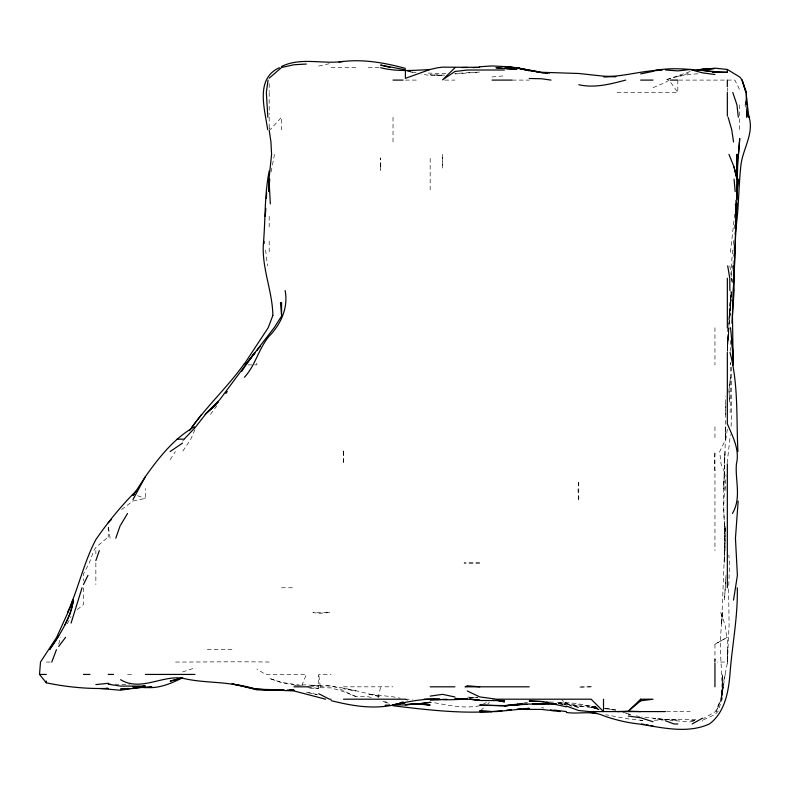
<?xml version="1.0" encoding="UTF-8"?>
<svg xmlns="http://www.w3.org/2000/svg" width="790" height="790" viewBox="0 0 790 790"><rect width="100%" height="100%" fill="white"/><g stroke="black" fill="none" stroke-linecap="round" stroke-linejoin="round"><path stroke-width="0.59" stroke-dasharray="3.95 2.96" d="M733.189 264.699L733.219 257.945M725.003 538.227L724.183 562.994L725.131 525.844L725.013 550.61C725.269 525.854 722.04 501.087 724.223 476.321L723.788 488.704L725.753 426.798L725.398 439.171L725.803 396.402M725.733 414.414L725.842 403.157M724.094 476.321L725.072 451.554L724.302 463.937M731.303 367.133L731.698 402.031L731.076 429.039M728.775 319.861L730.78 291.717M730.246 351.372L730.503 340.115M728.587 588.886L729.101 624.91L727.333 662.05L717.33 662.05M727.876 649.666L727.58 662.05L722.583 686.816M714.861 662.05L714.95 659.176L716.224 662.05M725.812 486.452L725.812 490.955M731.757 280.46L731.856 278.208M728.864 331.109L728.449 340.115L728.805 327.741L727.333 351.017L728.834 327.741L728.173 340.115M727.955 340.115L727.393 351.372L727.669 340.115L729.061 327.741L727.906 340.115L728.745 331.109M724.578 550.61L721.566 624.91L722.415 612.527L720.51 637.283L720.362 649.666L722.248 686.816L721.448 699.199L716.293 711.583L720.984 699.199L722.86 686.816L722.198 674.433L723.206 686.816L721.556 699.199L722.465 674.433L722.248 686.816L720.895 699.199L715.493 711.583L703.604 718.466M728.805 324.364L731.471 291.717M728.854 326.616L730.148 302.975L731.659 291.717L729.397 315.358M734.72 214.05L730.286 253.442M730.73 306.352L729.16 326.616M727.165 462.999L730.345 434.668M731.066 291.717L729.95 315.358L731.678 291.717L731.096 300.723M733.436 244.436L733.712 238.807M725.971 575.377L724.489 600.143L725.822 577.628M728.765 585.509L729.624 562.994L728.795 555.113M735.243 203.919L735.658 198.29M734.295 228.685L734.74 224.182M732.764 250.065L731.254 265.825L731.54 277.083M725.812 479.698C723.492 497.187 722.781 515.179 725.872 532.598M725.171 674.433L721.458 699.199L723.087 686.816L722.149 699.199L717.903 711.583L714.95 714.565L702.567 720.223M732.231 282.711L732.695 279.334M727.333 429.138L725.842 439.171L719.7 451.554L721.033 463.937L726.237 476.321M274.495 154.386L270.575 174.649M378.124 698.074L380.642 686.816M58.707 644.067L60.563 637.283M301.79 685.69L306.342 674.433L265.529 674.433L256.819 668.972M194.903 429.701L190.815 439.171L182.53 451.554M67.219 623.873L71.09 616.615M170.146 459.642L175.41 451.554M210.466 414.414L218.257 403.937M182.53 441.136L184.455 439.171M480.577 710.743L484.112 707.415M487.657 704.087L489.425 702.419M106.729 538.227L95.857 547.46L93.822 550.61L89.29 562.994L83.473 573.886L83.473 580.936M77.292 609.623L83.473 604.557L83.473 587.76M121.551 509.56L132.839 501.087M714.95 662.05L714.95 644.245L727.333 637.283L727.333 663.472M714.95 644.245L727.333 637.283M482.789 704.295L486.916 702.35M653.044 87.69L665.427 82.446L669.081 80.096L677.81 92.479L615.894 92.479M690.183 71.544L665.427 79.987L677.81 76.502L690.183 74.329L698.064 73.796M182.53 671.944L194.903 667.906M677.81 76.413L690.183 72.887M318.726 66.054L331.109 63.299M132.997 500.988L145.38 498.401L145.38 488.704M523.592 703.07L529.221 702.113M693.561 721.408L690.183 721.872L669.93 720.322M444.8 75.149L430.165 74.813L442.548 75.327L430.165 75.514L421.159 74.053M492.071 76.936L504.454 75.81M479.688 705.756C463.315 708.966 447.338 705.006 431.291 702.201M454.931 73.974L479.688 72.038L454.931 73.49M558.49 703.139C572.296 701.737 586.19 704.542 599.018 709.637M558.49 703.278L566.371 702.873L558.49 703.288M695.812 719.354L665.427 719.572L653.044 718.653L677.81 720.075L665.427 719.572L641.786 716.856M295.085 685.305L306.342 684.841L318.726 685.809L309.719 685.631C325.273 684.871 340.875 686.905 355.875 690.974L343.492 688.692L355.875 690.658L380.642 696.79L368.259 694.094L393.025 696.81L400.165 698.242M642.912 720.48L628.277 718.89L605.762 714.703M654.169 720.233L664.301 719.947M469.566 697.481L477.437 697.402M114.984 684.18L129.619 684.436M445.925 73.539L426.788 73.075M331.109 67.713L355.875 67.713M368.259 67.713L380.346 67.713M405.398 80.096L417.782 80.096M444.8 80.096L454.931 80.096M512.335 80.096L529.221 80.096M678.936 80.096L726.207 80.096M727.333 80.096L734.858 80.096L739.717 89.882M247.813 364.881L253.442 364.881M254.568 364.881L256.819 364.881L256.819 360.378M281.576 587.76L293.959 587.76M207.286 649.666L232.053 649.666M46.324 662.05L50.876 662.05M175.528 662.05C206.822 662.06 237.938 661.497 269.193 662.05M127.595 674.433L132.997 674.433M309.719 688.189L318.726 688.495L318.726 674.433L331.109 674.433M309.719 686.816L318.726 686.816M343.492 686.816L393.025 686.816M405.398 699.199L412.666 699.199M666.553 711.583L677.81 711.583M679.815 711.583L690.183 711.583M469.566 697.521L477.437 697.6L467.315 697.086M549.485 702.043L553.988 702.113M355.875 696.504C343.907 692.139 332.116 681.237 318.726 687.705L331.109 687.873L343.492 691.596L355.875 696.504L368.259 696.74L373.601 698.103M605.762 708.64L615.894 709.578M596.766 707.178L591.137 706.606L596.766 707.297M557.365 702.488L595.64 706.892M597.892 708.255L558.49 703.663L562.994 704.394M300.714 685.345L281.576 682.392L269.193 678.343L281.576 682.659L296.072 685.384M597.892 708.176L591.137 707.297L599.018 709.371M307.468 686.964L318.726 688.495L320.266 686.816L318.726 674.433M603.52 708.433L613.642 709.983M411.027 71.811L406.524 71.051L415.53 73.035M412.153 71.999L417.782 72.957M605.762 708.314L615.894 710.338M628.277 714.229L630.529 714.861L622.866 712.017L631.654 714.911M636.157 715.819L639.535 716.5M308.594 692.781L317.6 694.657M306.342 692.109L317.6 694.647M541.604 707.485L543.856 708.057M599.018 709.262L591.137 706.981L599.018 709.706M596.766 707.366L591.137 705.677L578.754 706.675L566.371 703.683L561.858 699.94M137.5 495.725L145.38 498.401M405.398 699.348L407.65 700.147M382.893 701.323L389.648 704.275M384.769 701.382L389.924 704.107M269.193 128.079L270.229 129.629L281.576 117.246L281.576 129.807M720.697 612.527L725.101 624.91L726.672 637.283M744.921 104.863L745.661 107.114M265.588 250.065L267.514 265.825M110.116 538.227L108.23 525.844L108.23 537.121M729.842 265.825L731.392 277.083M731.55 278.208L731.975 282.711M714.95 470.87L714.328 463.937L714.95 451.554L714.95 550.61M724.499 525.844L725.023 538.227M730.493 364.881L730.444 362.63L730.158 414.414M739.717 104.863L739.717 129.629M727.333 87.976L727.333 91.354M727.333 327.741L727.333 351.372M714.95 327.741L714.95 364.881M714.95 426.798L714.95 439.171M702.567 720.174L702.567 721.161M677.81 80.096L677.81 92.479M430.165 158.356L430.165 191.536M393.025 117.246L393.025 142.003M269.193 83.533L269.193 91.551M269.193 92.479L269.193 114.392M269.193 117.246L269.193 129.629M269.193 216.302L269.193 226.937M269.193 241.059L269.193 253.442M95.857 550.61L95.857 553.988M95.857 562.994L95.857 584.541M442.548 154.386L442.548 168.151L442.548 154.386M343.65 451.554L343.492 463.937L343.492 449.816L343.65 451.554M380.77 166.769L380.642 170.285L380.642 157.812L380.77 166.769M730.434 377.265L729.022 389.648L729.456 402.031L728.963 389.648L730.434 377.265M578.754 482.275L577.944 488.704L578.754 501.087L578.754 482.275M329.716 612.527L318.726 613.386L312.899 612.527L329.716 612.527M694.687 720.608L690.183 720.855L694.687 720.628M591.611 686.816L578.754 687.083L591.611 686.816M642.912 720.283L640.66 720.312L642.912 720.302M479.688 562.994L464.095 562.994L479.688 562.994M566.371 704.868L564.119 704.601L566.371 704.868M578.754 707.297L569.748 705.618L578.754 707.297"/><path stroke-width="1.19" d="M272.846 315.358C272.491 290.266 260.907 266.625 263.613 241.059C265.45 217.694 264.551 194.064 269.193 170.976M737.297 179.152L736.833 154.386L737.307 191.536L735.865 215.176L736.764 203.919L735.836 214.05M736.329 205.044L736.25 216.302L736.675 203.919L734.048 278.208L733.189 265.825L734.187 278.208L733.11 290.592L732.449 315.358L733.179 364.881M735.934 212.925L737.021 203.919L735.865 216.302L736.537 205.044L734.265 270.328M734.74 245.562L734.601 253.442L734.493 245.562M737.268 587.76C738.008 616.911 732.034 645.479 729.95 674.433C728.459 692.188 724.627 712.738 709.41 723.966C687.162 734.048 661.862 727.56 638.784 723.966C626.737 722.672 614.916 719.799 603.52 715.71C591.592 710.299 578.843 714.348 566.371 712.481M734.295 256.819L734.394 253.442L734.315 255.693M266.418 198.29L266.635 192.661M736.477 205.044L735.954 216.302L736.547 205.044M736.695 196.039L738.028 154.386L737.356 166.769M734.325 251.19L734.601 245.562M269.193 182.283L268.679 191.536L269.755 179.152M735.846 228.685C738.838 208.116 738.561 187.358 740.753 166.769C742.146 148.885 755.882 132.147 747.883 113.869M265.223 216.302L265.845 208.422M105.978 688.367L108.23 688.406C87.522 689.038 66.577 687.063 46.324 682.797L39.5 674.433L40.507 662.05L56.683 637.283L72.137 603.214M731.945 323.238L734.098 290.592L733.604 273.705M738.166 501.087L735.451 538.227L737.396 575.377L733.525 600.143M735.135 234.304L735.707 229.811M268.067 80.096L266.339 92.479L267.85 117.246M733.456 275.957L733.782 273.705M71.09 611.006L73.46 600.143C70.231 618.481 60.089 634.656 49.563 649.666L58.707 635.871M71.09 623.063L82.061 587.76M67.505 612.527C78.319 588.836 83.671 562.757 95.857 539.61C107.815 522.308 121.127 505.906 136.048 491.054M71.09 605.268L72.749 600.143M95.857 560.594L99.323 550.61M115.784 538.227L120.1 525.844M732.449 513.47C741.672 497.819 735.046 480.616 736.408 463.937C739.914 449.609 732.636 436.544 727.333 423.815L727.333 352.498M272.906 315.358L268.185 327.741L244.436 363.854M51.765 662.05L56.465 649.666M64.978 624.91L70.656 612.527M83.473 584.521L87.966 575.377M194.399 426.798C173.958 438.47 159.017 457.45 145.577 476.321L132.997 499.537M120.613 525.054L127.536 513.47M281.576 316.109L274.15 327.741L245.414 364.881L255.368 352.498M244.94 366.451L245.967 364.881M189.59 430.599C205.993 406.761 227.678 387.14 244.436 363.519M241.76 371.251L244.436 367.232M145.38 476.676L132.997 495.616L134.438 493.888M248.011 362.027L254.844 352.498L219.669 399.819L205.183 414.414L218.129 402.031L207.286 412.173L214.9 405.932M225.861 393.45L227.244 391.554M244.436 377.265C255.535 365.286 258.626 348.588 269.193 336.155C280.924 324.167 288.449 307.577 285.131 290.592M58.707 646.447L65.619 637.283M201.618 414.414L192.098 426.798M205.449 414.414L194.903 427.844L184.1 439.171L177.088 439.171M256.819 350.681L260.414 346.277M108.23 522.862L111.459 519.445M454.931 67.713L442.548 79.849L454.931 71.495L467.315 70.024L504.454 70.004M640.66 711.583L628.277 711.178L640.66 700.819L653.044 699.199L640.66 699.199L628.277 711.178L617.405 711.583M269.193 78.161L281.576 67.486L293.959 64.75L306.342 64.039M279.354 67.713C254.864 78.714 264.877 109.316 267.662 129.629M170.146 451.554L182.53 443.101M692.119 723.966L702.567 718.169M281.576 66.459C301.01 56.939 322.853 64.454 343.492 61.413M472.943 67.555L479.688 67.357L442.548 67.16L437.828 67.713L430.165 69.451L405.398 78.328L405.398 69.836L380.642 65.076L390.053 67.427M399.77 702.863L403.147 701.935M182.53 677.86L170.146 681.158L182.53 677.761C171.025 683.577 158.583 688.91 145.38 687.389L151.868 686.895L145.38 687.656L132.997 686.816L145.38 687.29L132.997 687.912L135.248 687.705M625.749 80.096C610.492 84.086 594.505 88.342 578.754 84.708M696.938 70.142L702.567 68.977L713.824 68.612L702.567 69.5L714.95 68.157L727.333 69.461L739.717 76.995L742.185 80.096L745.997 92.479L742.373 81.222M640.66 73.865L653.044 71.357M393.025 704.937L405.398 702.646L393.025 704.769L405.398 704.976L417.782 703.564L421.159 703.989M130.745 688.515L120.613 690.233L100.35 688.524M338.989 62.025C361.237 58.598 383.91 62.529 405.398 68.394M502.163 710.654C465.893 714.535 429.148 710.101 393.025 705.746M430.165 696.118L442.548 694.351L454.931 696.977M412.153 703.979L417.782 703.999L430.165 702.35L417.782 703.999L405.398 704.65L417.782 703.564M712.699 72.315L727.333 72.325L727.333 69.461M508.957 705.115L504.454 705.618L479.688 705.095L504.454 705.914L516.838 704.512L513.461 704.877M513.461 704.601L515.712 704.344M511.209 705.124L504.454 705.865L522.467 704.305M95.857 684.594L108.23 683.301M430.165 69.51C413.693 70.419 396.738 71.821 380.642 67.713M522.467 704.265L516.838 704.779L526.97 704.305M137.5 687.507L144.254 686.915L132.997 688.534L120.613 689.058L128.494 688.475M504.454 700.681L479.688 700.463L469.635 699.199L479.688 700.266C467.354 697.728 454.961 700.602 442.548 699.446L447.11 699.338M521.341 708.995L516.838 709.361L541.604 709.42L560.12 711.583M523.592 708.818L529.221 708.354L496.446 711.583L479.688 711.583L492.071 711.583L479.688 710.447M506.706 710.111L511.209 709.776M479.688 66.765L492.071 65.935L504.454 66.558L516.69 67.713L540.479 72.305M274.821 690.095L256.819 689.838L244.436 686.688C224.153 681.168 202.941 683.231 182.53 678.185C161.614 675.262 140.462 691.783 120.613 679.706M447.11 699.525L430.165 699.802L441.422 699.535M243.31 685.927L232.053 683.903L256.819 689.255L273.696 690.065M547.233 703.495L556.239 703.702L532.598 704.157M385.145 705.233L389.648 705.065M424.102 699.15L439.862 699.199C424.072 698.37 408.321 701.481 393.025 705.065C372.179 709.42 351.412 705.717 331.109 700.641M269.193 690.312L283.827 689.986M550.61 703.485L541.604 703.732L551.736 703.495M461.686 67.555L467.315 67.417M532.598 704.127L541.604 703.939L516.838 704.216L521.341 704.206M269.193 689.947L283.827 689.887L256.819 689.255L244.436 686.125M110.481 684.209L108.23 684.219L120.613 686.105L145.38 686.105L143.128 685.819M393.025 80.096L403.088 80.096M492.071 80.096L512.029 80.096M640.66 80.096L653.044 80.096M670.394 80.096L677.81 80.096M280.49 302.975L281.576 302.975L281.576 315.358L280.49 302.975L281.576 303.202M39.5 674.433L46.324 674.433M83.473 674.433L89.961 674.433M108.23 674.433L113.533 674.433M145.38 674.433L194.903 674.433M293.959 686.816L309.265 686.816M430.165 686.816L454.931 686.816M529.221 686.816L465.093 686.816L467.315 685.76L479.688 686.816M331.109 699.199L329.371 699.199L318.726 693.699M343.492 699.199L405.398 699.199M665.427 711.583L589.498 711.583L578.754 710.516L566.371 706.082M677.81 723.966L673.949 723.966L665.427 720.737M548.359 703.495L553.988 703.515M492.071 700.345L504.454 700.542M287.204 690.055L293.959 690.183L289.456 690.055M533.724 71.534L516.838 67.742L529.221 70.675L516.838 68.019L541.604 72.275L578.754 73.49L603.52 76.166L615.894 76.61L603.52 76.669C623.251 76.857 642.329 70.448 662.05 70.122L653.044 70.784C677.8 65.767 702.577 71.614 727.333 72.325M529.221 78.487L541.604 78.763L551.035 80.096M461.686 698.686L454.931 698.488L467.315 699.022M463.937 698.755L467.315 698.864M289.456 690.075L293.959 690.223M541.604 72.838L547.233 73.075M505.58 68.661L516.838 69.372L495.923 67.713L502.015 68.345M256.819 689.255L293.959 690.944L325.589 699.199M541.604 72.473L549.485 73.035M665.427 69.964L677.81 70.893L690.183 69.51L702.567 72.858L714.95 74.497M417.782 703.999L430.165 705.115L423.41 704.275M415.53 703.485L417.782 703.742M543.856 701.668L529.221 701.007L541.604 701.461L566.371 706.823M546.107 701.945L548.359 702.221M553.988 710.052L566.371 711.583M702.567 70.349L714.95 72.058M628.277 716.036L640.66 717.774L653.044 721.734M591.137 712.511L596.766 713.36M535.976 71.91L538.227 72.285M641.579 723.966L643.87 724.361M646.161 724.746L648.452 725.141M650.743 725.536L653.044 725.931M497.7 700.404L504.454 701.856L497.779 700.404M550.61 709.766L553.988 710.625M467.315 690.964L479.688 696.908L496.574 699.199L591.137 699.199L603.52 711.583L603.52 699.199M728.953 154.386L733.969 166.769L737.021 179.152L733.969 166.769M742.008 80.096L746.422 92.479L746.106 104.863L746.086 101.485M732.804 92.479L736.952 104.863L738.314 117.246M728.113 117.246L731.718 129.629L733.555 142.003M730.049 352.498C738.532 384.957 736.28 418.404 737.909 451.554M263.801 241.059L264.255 243.31M727.689 265.825L729.772 278.208L729.881 290.592M269.193 130.281L270.95 142.003L271.582 154.386L268.995 179.152L270.338 203.919M748.91 117.246L747.33 104.863L746.777 117.246L747.528 104.863L746.155 93.605M730.533 327.741L732.962 352.498L733.041 364.881L732.063 340.115M734.038 179.152L735.174 191.536M727.333 80.096L727.333 86.663M727.333 92.479L727.333 116.1M727.333 278.208L727.333 327.741M727.333 463.937L727.333 587.76M714.95 663.008L714.95 686.816M640.66 699.199L640.66 700.819M269.193 179.152L269.193 191.536M46.324 681.069L46.324 682.797M736.952 191.536L736.685 199.416L738.166 179.152L736.961 191.536M739.717 138.694L738.462 154.386L739.717 138.694M281.576 689.631L277.073 689.937L281.576 689.631M514.725 67.713L504.454 66.587L514.725 67.713M736.122 216.302L735.49 203.919L736.112 216.302"/></g></svg>
